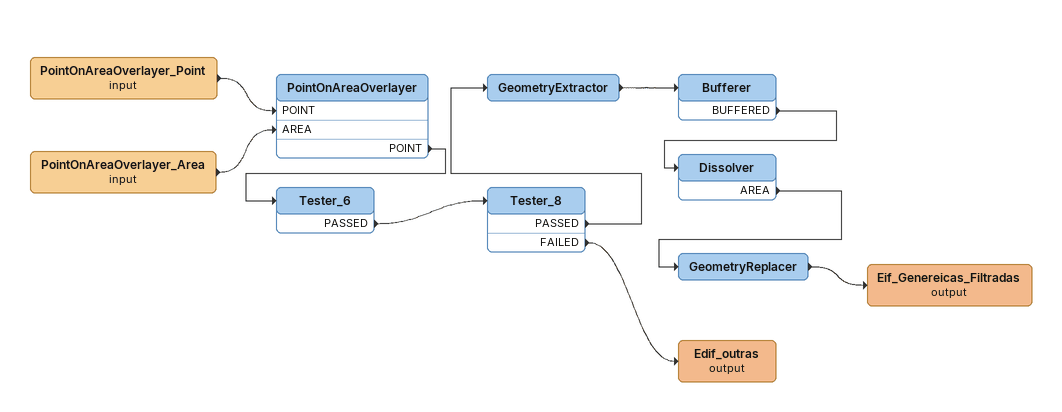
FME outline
PointOnAreaOverlayer_Point (input)
    -> PointOnAreaOverlayer [POINT]
PointOnAreaOverlayer_Area (input)
    -> PointOnAreaOverlayer [AREA]
PointOnAreaOverlayer
    POINT -> Tester_6
Tester_6
    PASSED -> Tester_8
Tester_8
    PASSED -> GeometryExtractor
    FAILED -> Edif_outras (output)
GeometryExtractor
    -> Bufferer
Bufferer
    BUFFERED -> Dissolver
Dissolver
    AREA -> GeometryReplacer
GeometryReplacer
    -> Eif_Genereicas_Filtradas (output)
Eif_Genereicas_Filtradas (output)
Edif_outras (output)
